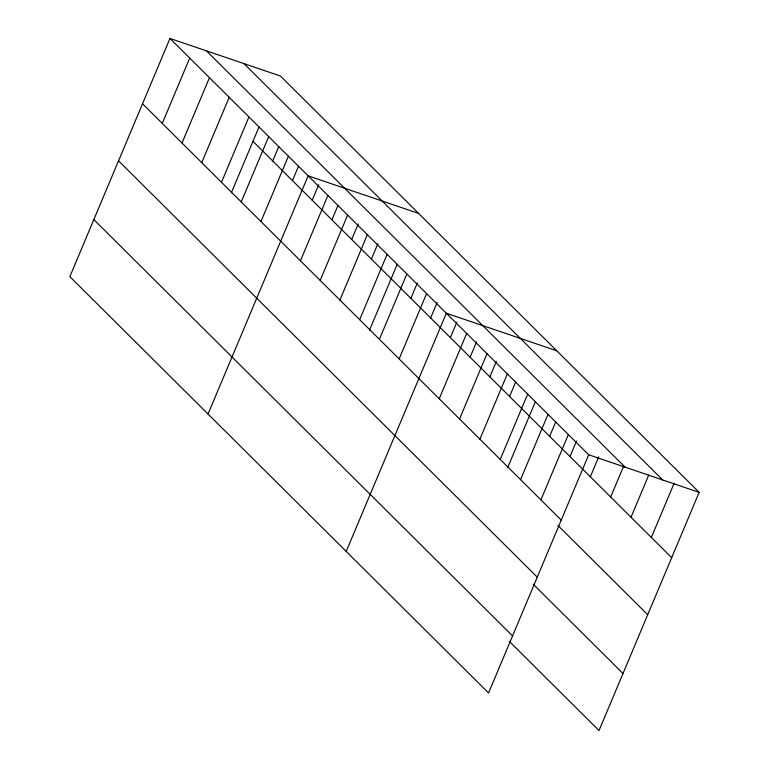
<?xml version="1.0" encoding="UTF-8"?>
<svg xmlns="http://www.w3.org/2000/svg" width="769" height="769" viewBox="0 0 769 769"><rect width="100%" height="100%" fill="white"/><g stroke="black" fill="none" stroke-linecap="round" stroke-linejoin="round"><path stroke-width="1.15" d="M169.978 38.45L69.854 276.638L488.565 692.975L588.698 454.787L169.978 38.45L280.435 76.025L699.146 492.362L599.022 730.55L509.193 641.24M162.269 123.396L189.722 58.079M182.003 143.024L209.456 77.707M201.747 162.643L229.2 97.327M221.482 182.272L248.935 116.955M231.296 192.904L259.028 126.952M241.226 201.901L268.679 136.584M272.716 160.971L278.762 146.571M260.96 221.53L288.413 156.213M292.451 180.59L298.507 166.2M208.034 414.03L308.158 175.841L418.605 213.417M312.195 200.219L318.712 184.723M300.439 260.787L327.892 195.47M331.929 219.847L337.985 205.458M320.183 280.406L347.636 215.089M351.673 239.476L358.191 223.981M339.917 300.035L367.371 234.718M371.408 259.105L377.925 243.6M359.661 319.664L387.115 254.347M369.476 330.295L397.198 264.334M379.396 339.292L406.859 273.975M410.886 298.353L417.404 282.857M399.14 358.921L426.593 293.604M430.63 317.982L437.148 302.486M346.204 551.421L446.337 313.233L556.785 350.808M450.365 337.61L456.882 322.115M439.214 398.765L466.668 333.448M470.109 357.239L476.626 341.744M459.554 418.99L487.008 353.673M489.843 376.868L496.361 361.363M479.885 439.214L507.348 373.897M509.587 396.496L515.634 382.097M500.225 459.429L527.678 394.113M507.655 467.687L535.378 401.726M520.565 479.654L548.018 414.337M549.662 436.34L555.718 421.95M540.905 499.879L568.358 434.562M570.002 456.565L576.519 441.07M590.342 476.79L598.715 456.863M610.673 497.005L623.707 466.014M631.013 517.229L648.7 475.165M651.353 537.454L674.153 483.211M588.698 454.787L699.146 492.362M243.984 63.625L662.695 479.962M206.428 50.85L625.139 467.187M252.972 141.342L671.693 557.669M142.525 103.767L561.235 520.094M557.881 525.41L647.709 614.719M118.541 160.817L537.262 577.144M533.177 584.19L622.996 673.5M93.837 219.598L512.548 635.925"/></g></svg>
